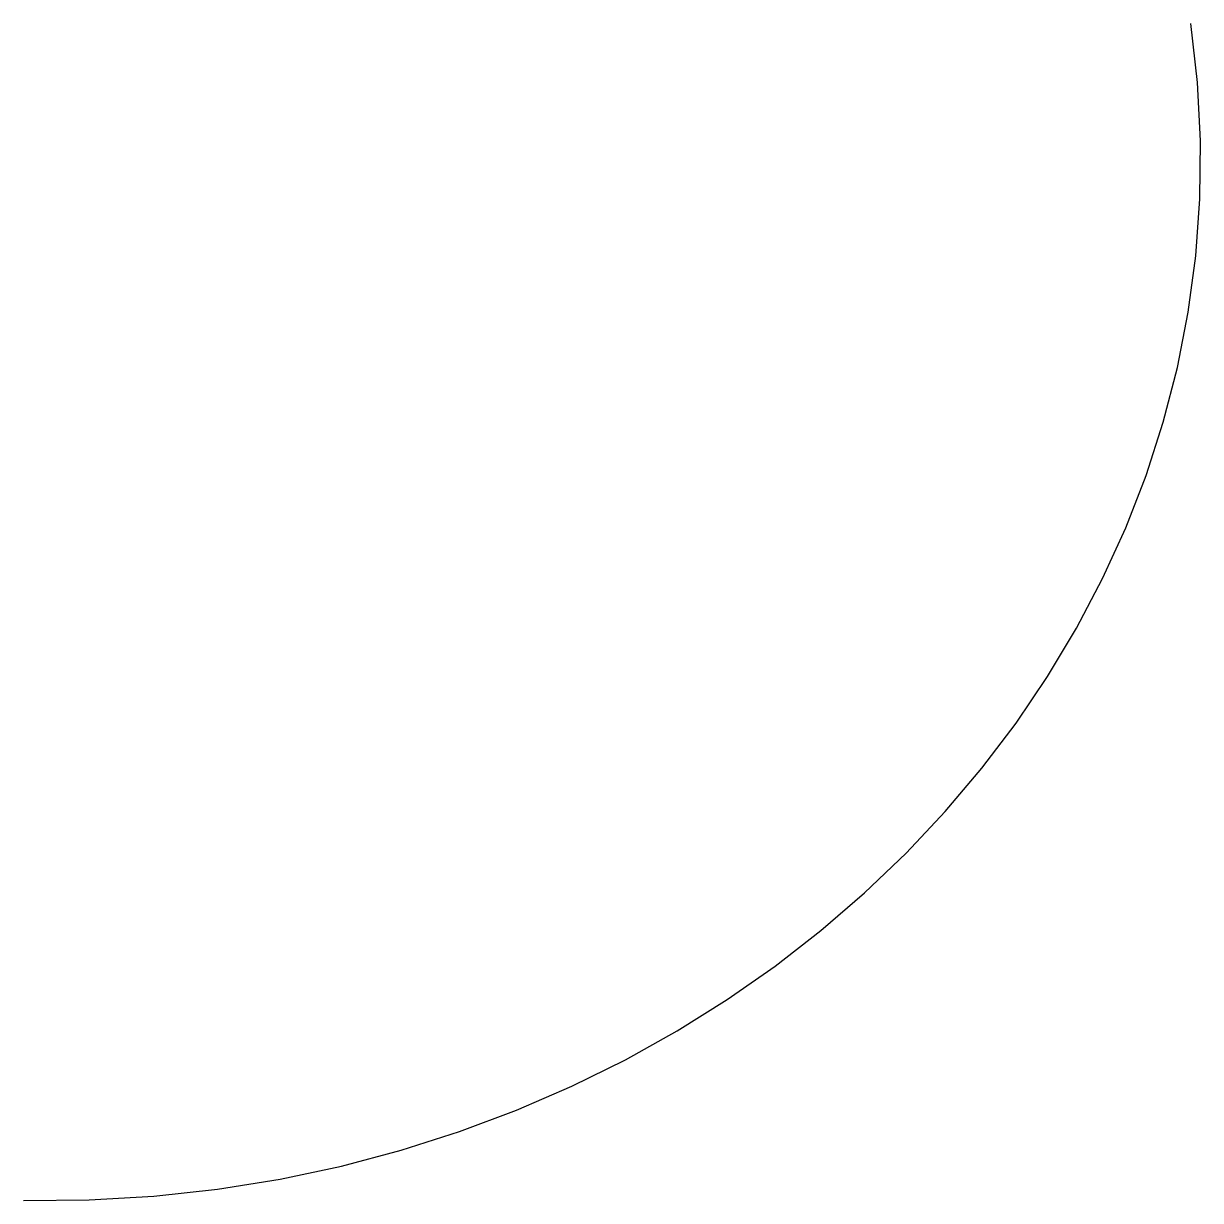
# Model space of a CAD drawing. Extents: x 0 to 0.25, y 0 to 0.25.
import ezdxf

# ---------------------------------------------------------------- set-up
doc = ezdxf.new("R2010")
doc.units = 0
doc.layers.add('LAYER_1', color=18, linetype='CONTINUOUS')

msp = doc.modelspace()

# ---------------------------------------------------------------- linework, layer by layer
at = {"layer": 'LAYER_1'}
msp.add_lwpolyline([(0, 0.00003), (0.01396, 0.00015), (0.02771, 0.00096), (0.04123, 0.00244), (0.0545, 0.00457), (0.06751, 0.00733), (0.08022, 0.0107), (0.09264, 0.01466), (0.10472, 0.0192), (0.11647, 0.02428), (0.12785, 0.02991), (0.13885, 0.03605), (0.14945, 0.04268), (0.15963, 0.0498), (0.16937, 0.05737), (0.17865, 0.06537), (0.18746, 0.0738), (0.19577, 0.08263), (0.20357, 0.09184), (0.21083, 0.10141), (0.21754, 0.11132), (0.22367, 0.12156), (0.22922, 0.1321), (0.23415, 0.14292), (0.23846, 0.15401), (0.24211, 0.16535), (0.2451, 0.17691), (0.2474, 0.18868), (0.249, 0.20064), (0.24987, 0.21278), (0.25, 0.22506), (0.24937, 0.23747), (0.24795, 0.24999)], dxfattribs=at)

doc.saveas('drawing.dxf')
